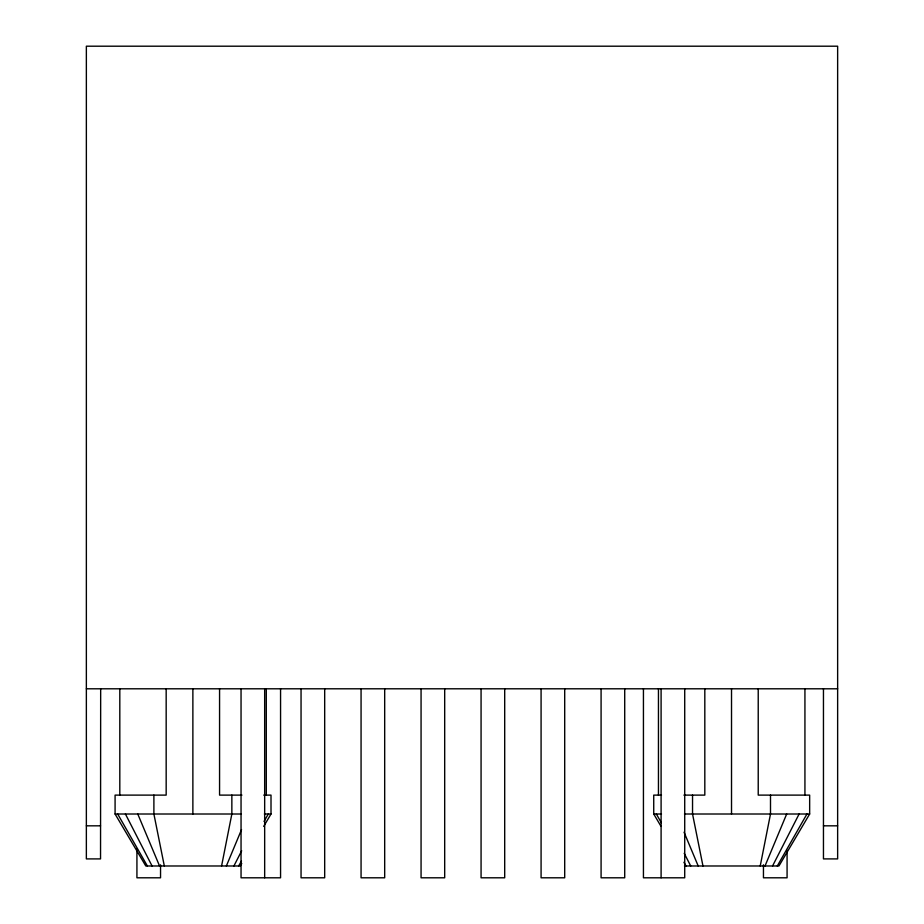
<?xml version="1.0" encoding="UTF-8"?>
<svg xmlns="http://www.w3.org/2000/svg" width="924" height="924" viewBox="0 0 924 924"><rect width="100%" height="100%" fill="white"/><g stroke="black" fill="none" stroke-linecap="round" stroke-linejoin="round"><path stroke-width="1.39" d="M221.575 865.984L231.855 814.009L231.855 795.114M760.221 865.984L770.5 814.009L770.5 795.114M226.368 865.984L241.534 829.602M765.014 865.984L786.682 814.009M233.899 865.984L241.672 850.773M772.556 865.984L799.11 814.009M238.646 865.984L241.476 861.041M264.056 821.436L268.295 814.009M777.303 865.984L806.952 814.009M241.753 863.513L240.298 865.984L145.796 865.984L115.084 814.009L115.084 795.114L166.17 795.114L166.17 688.796M263.698 826.391L271.009 814.009L271.009 795.114L263.733 795.114M758.223 688.796L758.223 795.114L809.655 795.114L809.655 814.009L778.944 865.984L684.441 865.984M100.67 688.796L100.543 858.904L86.359 858.904L86.359 46.2L837.641 46.2L837.641 858.904L823.457 858.904L823.457 688.796M86.359 688.796L837.641 688.796M241.938 795.114L219.565 795.114L219.565 688.796M661.492 795.114L653.73 795.114L653.73 814.009L661.041 826.391M683.899 795.114L704.816 795.114L704.816 688.796M115.084 814.009L241.291 814.009M264.38 814.009L271.009 814.009M653.73 814.009L661.492 814.009M684.476 814.009L809.655 814.009M86.359 825.825L100.543 825.825M823.457 825.825L837.641 825.825M656.34 814.009L661.284 822.672M683.899 862.277L686.024 865.984M117.683 814.009L147.366 865.984M684.21 853.314L690.713 865.984M125.421 814.009L152.067 865.984M684.049 832.201L698.197 865.984M137.768 814.009L159.552 865.984M702.968 865.984L692.538 814.009L692.538 795.114M164.322 865.984L153.892 814.009L153.892 795.114M804.931 688.796L804.931 795.114M787.075 850.392L787.075 877.8L763.455 877.8L763.455 864.818M731.519 688.796L731.519 814.009M684.719 688.796L684.719 877.8L643.439 877.8L643.439 688.796M661.099 688.796L661.099 877.8M658.454 688.796L658.454 795.114M624.716 688.796L624.716 877.8L601.085 877.8L601.085 688.796M564.703 688.796L564.703 877.8L541.083 877.8L541.083 688.796M504.7 688.796L504.7 877.8L481.069 877.8L481.069 688.796M444.687 688.796L444.687 877.8L421.067 877.8L421.067 688.796M384.684 688.796L384.684 877.8L361.065 877.8L361.065 688.796M324.682 688.796L324.682 877.8L301.051 877.8L301.051 688.796M280.561 688.796L280.561 877.8L241.048 877.8L241.048 688.796M266.285 688.796L266.285 795.114M264.668 688.796L264.668 877.8M192.873 688.796L192.873 814.009M160.545 864.818L160.545 877.8L136.925 877.8L136.925 848.948M119.808 688.796L119.808 795.114"/></g></svg>
